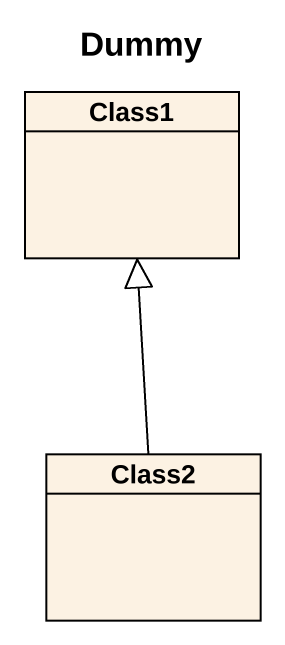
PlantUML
@startuml
title Dummy
hide circle
hide empty members
class Class1
class Class2
Class2 -up-|> Class1
@enduml
